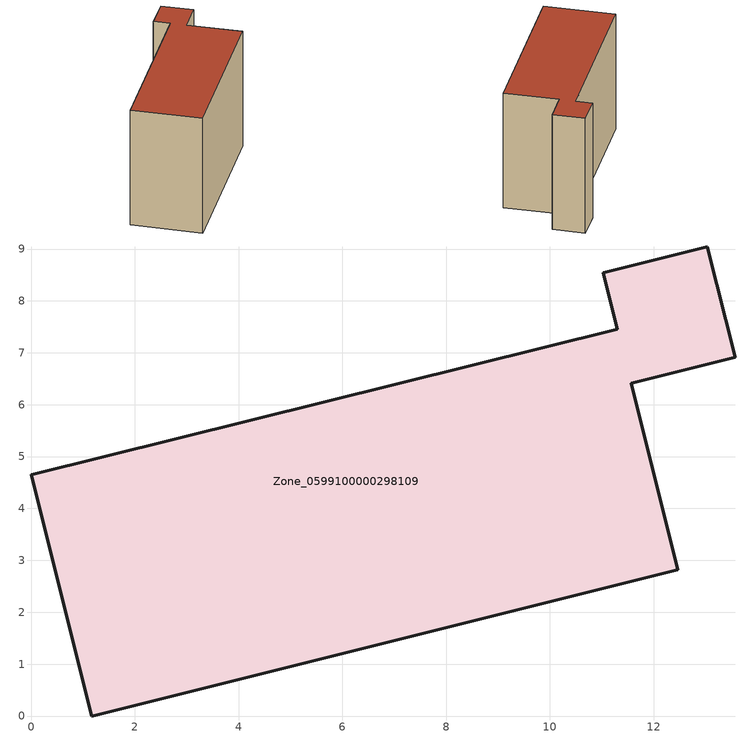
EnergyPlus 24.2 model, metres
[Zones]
Zone_0599100000298109
 floor ground (C_G): 11.3,7.46 11.03,8.54 13.04,9.04 13.58,6.92 11.57,6.41 12.47,2.82 1.17,0 0,4.65 z0
 wall outside (C_F): 1.17,0 12.47,2.82 11.57,6.41 13.58,6.92 13.04,9.04 11.03,8.54 11.3,7.46 0,4.65 1.17,0 z0:8.46
 roof outside (C_R): 11.3,7.46 0,4.65 1.17,0 12.47,2.82 11.57,6.41 13.58,6.92 13.04,9.04 11.03,8.54 z8.46
[BUILDING]
Pand.0599100000298109: North Axis=0; Terrain=City; Loads Convergence Tolerance Value=0.04; Temperature Convergence Tolerance Value=0.4; Solar Distribution=FullExterior; Maximum Number of Warmup Days=25; Minimum Number of Warmup Days=1
[Site:Location]
Rotterdam.The.Hague.AP_ZH_NLD Design_Conditions: Latitude=51.96; Longitude=4.45; Time Zone=1; Elevation=-4.5
[SITE:GROUNDTEMPERATURE:BUILDINGSURFACE]
18, 18, 18, 18, 18, 18, 18, 18, 18, 18, 18, 18
[MATERIAL] Thermal Absorptance=0.9; Solar Absorptance=0.7; Visible Absorptance=0.7
Name | Roughness | Thickness | Conductivity | Density | Specific Heat
G.TI.1992-2005 | MediumSmooth | 0.15 | 0.06 | 540 | 1210
F.TI.1992-2005 | Rough | 0.3 | 0.12 | 1920 | 840
R.TI.1992-2005 | MediumRough | 0.2 | 0.08 | 1500 | 1000
[CONSTRUCTION]
C_G: G.TI.1992-2005
C_F: F.TI.1992-2005
C_R: R.TI.1992-2005
[ZONE]
Zone_0599100000298109: Type=1; Multiplier=1; Ceiling Height=Autocalculate; Volume=Autocalculate; Floor Area=autocalculate; Part of Total Floor Area=Yes
[ZONEINFILTRATION:DESIGNFLOWRATE]
Infil_Zone_0599100000298109: Zone or ZoneList or Space or SpaceList=Zone_0599100000298109; Schedule=AlwaysOn; Design Flow Rate Calculation Method=Flow/Area; Flow Rate per Floor Area=0.0015; Constant Term Coefficient=1; Temperature Term Coefficient=0; Velocity Term Coefficient=0; Velocity Squared Term Coefficient=0
[HVACTEMPLATE:ZONE:IDEALLOADSAIRSYSTEM]
Zone_0599100000298109: Maximum Heating Supply Air Temperature=50; Minimum Cooling Supply Air Temperature=13; Maximum Heating Supply Air Humidity Ratio=0.0156; Minimum Cooling Supply Air Humidity Ratio=0.0077; Heating Limit=NoLimit; Cooling Limit=NoLimit; Dehumidification Control Type=ConstantSensibleHeatRatio; Cooling Sensible Heat Ratio=0.7; Dehumidification Setpoint=60; Humidification Control Type=None; Humidification Setpoint=30; Outdoor Air Method=None; Outdoor Air Flow Rate per Person=0.00944; Outdoor Air Flow Rate per Zone Floor Area=0; Outdoor Air Flow Rate per Zone=0; Demand Controlled Ventilation Type=None; Outdoor Air Economizer Type=NoEconomizer; Heat Recovery Type=None; Sensible Heat Recovery Effectiveness=0.7; Latent Heat Recovery Effectiveness=0.65
[ZONECONTROL:THERMOSTAT]
ThermostatControl_Zone_0599100000298109: Zone or ZoneList=Zone_0599100000298109; Control Type Schedule=DualSetpointControlType; Control 1=Thermostat_Zone_0599100000298109; Temperature Difference Between Cutout And Setpoint=0
[THERMOSTATSETPOINT:DUALSETPOINT]
Thermostat_Zone_0599100000298109: Heating Setpoint Temperature Schedule=HeatingSetpoint_Zone_0599100000298109; Cooling Setpoint Temperature Schedule=CoolingSetpoint_Zone_0599100000298109
[SCHEDULE:COMPACT]
HeatingSetpoint_Zone_0599100000298109: Through: 12/31, For: AllDays, Until: 24:00, 21
CoolingSetpoint_Zone_0599100000298109: Through: 12/31, For: AllDays, Until: 24:00, 24
DualSetpointControlType: Through: 12/31, For: AllDays, Until: 24:00, 4
AlwaysOn: Through: 12/31, For: AllDays, Until: 24:00, 1
